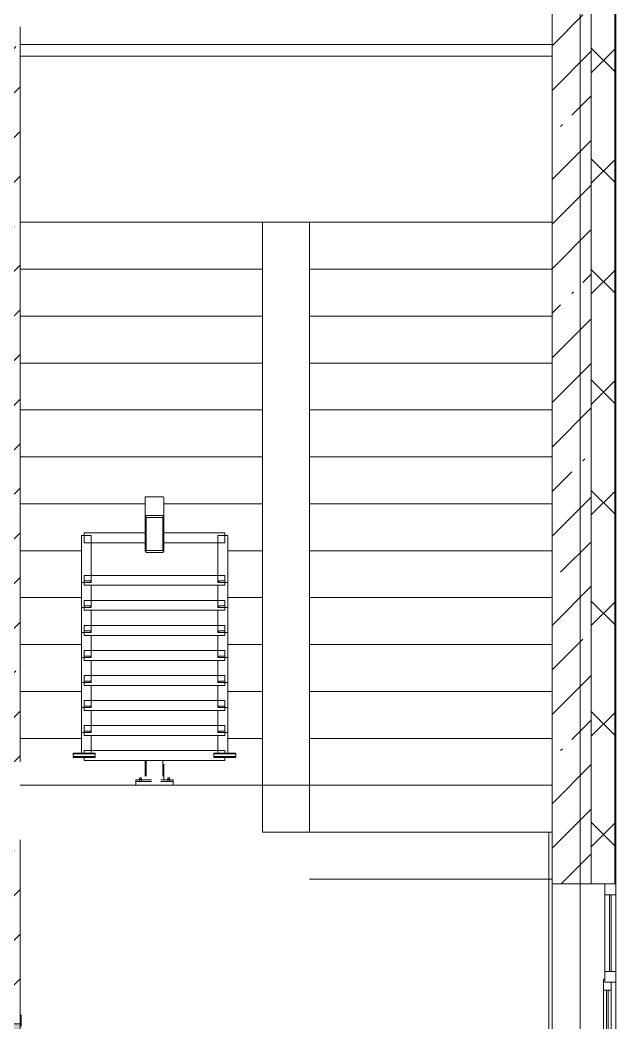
# Model space of a CAD drawing. Header units: millimetres. Extents: x 35378 to 237579, y -8553 to 29000.
# Drawn here: x 229825 to 233633, y 12230 to 18643 of the extents above; entities that cross this region are included whole.
import ezdxf

# ---------------------------------------------------------------- set-up
doc = ezdxf.new("R2010")
doc.units = ezdxf.units.MM
doc.linetypes.add('200_ШТРИХ__ш1_п0_6_', pattern=[160, 100, -60])
for name, color, linetype, lineweight in [('A-DETL-MBND', 7, '200_ШТРИХ__ш1_п0_6_', 9), ('A-GENM-2', 7, 'Continuous', 5), ('A-GLAZ-2', 7, 'Continuous', 5), ('A-WALL', 7, 'Continuous', 9), ('A-WALL-4', 7, 'Continuous', 5), ('I-WALL-3', 7, 'Continuous', 5), ('S-STRS', 7, 'Continuous', 5), ('Оси', 7, 'Continuous', 9)]:
    doc.layers.add(name, color=color, linetype=linetype, lineweight=lineweight)
for name, color, linetype, lineweight, true_color in [('A-DOOR-1', 7, 'Continuous', 5, 0xaaaaaa), ('A-DOOR-2', 7, 'Continuous', 5, 0xe2e2e2), ('A-DOOR-FRAM-1', 7, 'Continuous', 5, 0xe2e2e2), ('A-DOOR-FRAM-2', 7, 'Continuous', 5, 0xaaaaaa), ('A-FLOR-2', 7, 'Continuous', 5, 0xaaaaaa)]:
    doc.layers.add(name, color=color, linetype=linetype, lineweight=lineweight, true_color=true_color)
pattern_1 = [(45, (108394.95, 0), (-285.1231, 285.1231), []), (45, (108680.07, 0), (-285.1231, 285.1231), [504.031, -100.806, 16.764, -84.042])]

# ---------------------------------------------------------------- blocks, each defined once
blk = doc.blocks.new('110_Дверь_СКБ_2Ст - Д-1_л_Лестничная клетка EIS60 2-32142534-3_5_2_птичка')
at = {"layer": 'A-DOOR-2'}
for points in [[(612.5, 110), (662.5, 110), (662.5, 1010), (612.5, 1010), (612.5, 604.4)], [(-587.5, 110), (-587.5, 510), (-637.5, 510), (-637.5, 110)], [(712.5, -110), (712.5, 30), (697.5, 25.9), (697.5, -110)]]:
    blk.add_hatch(color=256, dxfattribs=at).paths.add_polyline_path(points)
h = blk.add_hatch(color=256, dxfattribs=at)
h.paths.add_polyline_path([(652.5, 30), (712.5, 30), (712.5, 110), (662.5, 110), (662.5, 60), (652.5, 60)])
h.paths.add_polyline_path([(-687.5, 30), (-627.5, 30), (-627.5, 60), (-637.5, 60), (-637.5, 110), (-687.5, 110)])
at = {"layer": 'A-DOOR-FRAM-1'}
for points in [[(-672.5, 110), (-672.5, 118), (-742.5, 118), (-742.5, 110)], [(767.5, 110), (767.5, 118), (697.5, 118), (697.5, 110)], [(-672.5, -110), (-672.5, 30), (-687.5, 25.9), (-687.5, -110)], [(-672.5, -118), (-672.5, -110), (-742.5, -110), (-742.5, -118)], [(767.5, -118), (767.5, -110), (697.5, -110), (697.5, -118)]]:
    blk.add_hatch(color=256, dxfattribs=at).paths.add_polyline_path(points)
at = {"layer": 'A-DOOR-1'}
for p, q in [((662.5, 1010), (612.5, 1010)), ((612.5, 1010), (612.5, 110)), ((662.5, 110), (662.5, 1010)), ((-637.5, 510), (-637.5, 110)), ((-587.5, 510), (-637.5, 510)), ((-587.5, 110), (-587.5, 510)), ((-637.5, 110), (-587.5, 110)), ((612.5, 110), (662.5, 110))]:
    blk.add_line(p, q, dxfattribs=at)
for centre, radius, start, end in [((662.5, 110), 900, 90, 180), ((-637.5, 110), 400, 360, 90)]:
    blk.add_arc(centre, radius, start, end, dxfattribs=at)
at = {"layer": 'A-DOOR-FRAM-2'}
for p, q in [((-672.5, 118), (-742.5, 118)), ((-742.5, 118), (-742.5, 110)), ((-742.5, 110), (-672.5, 110)), ((-637.5, 110), (-687.5, 110)), ((-687.5, 110), (-687.5, 30)), ((-672.5, 110), (-672.5, 118)), ((-637.5, 60), (-637.5, 110)), ((662.5, 110), (662.5, 60)), ((712.5, 110), (662.5, 110)), ((767.5, 118), (697.5, 118)), ((697.5, 118), (697.5, 110)), ((697.5, 110), (767.5, 110)), ((712.5, 30), (712.5, 110)), ((767.5, 110), (767.5, 118)), ((-687.5, 30), (-627.5, 30)), ((-672.5, 30), (-687.5, 30)), ((-687.5, 30), (-687.5, -110)), ((-672.5, -110), (-672.5, 30)), ((-627.5, 60), (-637.5, 60)), ((-627.5, 30), (-627.5, 60)), ((662.5, 60), (652.5, 60)), ((652.5, 60), (652.5, 30)), ((652.5, 30), (712.5, 30)), ((712.5, 30), (697.5, 30)), ((697.5, 30), (697.5, -110)), ((712.5, -110), (712.5, 30)), ((-672.5, -110), (-742.5, -110)), ((-742.5, -110), (-742.5, -118)), ((-742.5, -118), (-672.5, -118)), ((-687.5, -110), (-672.5, -110)), ((-672.5, -118), (-672.5, -110)), ((697.5, -110), (712.5, -110)), ((767.5, -110), (697.5, -110)), ((697.5, -110), (697.5, -118)), ((697.5, -118), (767.5, -118)), ((767.5, -118), (767.5, -110))]:
    blk.add_line(p, q, dxfattribs=at)
blk = doc.blocks.new('120_Окно_СКБ_2Ст_Фрамуга сверху - 120_Окно_СКБ_2Ст_2300х2500_h_ ДОО 2-24160916-3_5_2_птичка')
at = {"layer": 'A-GLAZ-2'}
for p, q in [((-1150, 13), (-1150, 83)), ((-1150, 83), (-1080, 83)), ((1150, 83), (-1150, 83)), ((-1080, 83), (-1080, 13)), ((-1080, 83), (1080, 83)), ((-590, 13), (-590, 83)), ((-590, 83), (-520, 83)), ((-520, 83), (-520, 13)), ((1080, 13), (1080, 83)), ((1080, 83), (1150, 83)), ((1150, 83), (1150, 13)), ((-1080, 13), (-1150, 13)), ((-1150, 13), (-540, 13)), ((-590, 53), (-1080, 53)), ((-590, 43), (-1080, 43)), ((-1080, 13), (-540, 13)), ((-520, 13), (-590, 13)), ((-520, 13), (-540, 13)), ((-540, 13), (-540, 3)), ((-540, 3), (1100, 3)), ((1100, 3), (-540, 3)), ((1080, 53), (-520, 53)), ((-520, 53), (-520, 13)), ((-470, 3), (-470, 53)), ((-470, 33), (1030, 33)), ((1030, 23), (-470, 23)), ((1030, 3), (1030, 53)), ((1080, 13), (1080, 53)), ((1150, 13), (1080, 13)), ((1100, 13), (1080, 13)), ((1100, 13), (1150, 13)), ((1100, 3), (1100, 13))]:
    blk.add_line(p, q, dxfattribs=at)
blk = doc.blocks.new('Анкер клиновой - Анкер клиновой МКТ В 10-10-16_85-22193208-3_5_2_птичка')
at = {"layer": 'A-DETL-MBND'}
for p, q in [((122194.4, 13798), (122194.4, 13784)), ((122204.4, 13798), (122194.4, 13798)), ((122194.4, 13798), (122204.4, 13798)), ((122204.4, 13784), (122204.4, 13798)), ((122191.4, 13788), (122191.4, 13784)), ((122207.4, 13788), (122191.4, 13788)), ((122191.4, 13788), (122207.4, 13788)), ((122207.4, 13784), (122207.4, 13788))]:
    blk.add_line(p, q, dxfattribs=at)
blk = doc.blocks.new('ОМ_Полоса_Трапеция прямоугольная_Прокат_ГОСТ 103-2006 - ОМ_Полоса_Трапеция прямоугольная_Прокат_ГОСТ 103-2006-21111644-3_5_2_птичка')
at = {"layer": 'A-GENM-2'}
for p, q in [((122699.4, 15046.5), (122699.4, 15056.5)), ((122699.4, 15056.5), (122739.4, 15056.5)), ((122739.4, 15046.5), (122699.4, 15046.5)), ((122739.4, 15056.5), (122739.4, 15046.5))]:
    blk.add_line(p, q, dxfattribs=at)
blk = doc.blocks.new('ОМ_Полоса_Трапеция прямоугольная_Прокат_ГОСТ 103-2006 - ОМ_Полоса_Трапеция прямоугольная_Прокат_ГОСТ 103-2006-V116-3_5_2_птичка')
at = {"layer": 'A-GENM-2'}
for p, q in [((122699.4, 14416.5), (122699.4, 14406.5)), ((122739.4, 14416.5), (122699.4, 14416.5)), ((122699.4, 14406.5), (122739.4, 14406.5)), ((122739.4, 14406.5), (122739.4, 14416.5))]:
    blk.add_line(p, q, dxfattribs=at)
blk = doc.blocks.new('ОМ_Полоса_Трапеция прямоугольная_Прокат_ГОСТ 103-2006 - ОМ_Полоса_Трапеция прямоугольная_Прокат_ГОСТ 103-2006-V117-3_5_2_птичка')
at = {"layer": 'A-GENM-2'}
for p, q in [((122699.4, 14256.5), (122699.4, 14246.5)), ((122739.4, 14256.5), (122699.4, 14256.5)), ((122699.4, 14246.5), (122739.4, 14246.5)), ((122739.4, 14246.5), (122739.4, 14256.5))]:
    blk.add_line(p, q, dxfattribs=at)
blk = doc.blocks.new('ОМ_Полоса_Трапеция прямоугольная_Прокат_ГОСТ 103-2006 - ОМ_Полоса_Трапеция прямоугольная_Прокат_ГОСТ 103-2006-V118-3_5_2_птичка')
at = {"layer": 'A-GENM-2'}
for p, q in [((122699.4, 14096.5), (122699.4, 14086.5)), ((122739.4, 14096.5), (122699.4, 14096.5)), ((122699.4, 14086.5), (122739.4, 14086.5)), ((122739.4, 14086.5), (122739.4, 14096.5))]:
    blk.add_line(p, q, dxfattribs=at)
blk = doc.blocks.new('ОМ_Полоса_Прокат_ГОСТ 103-2006 - ОМ_Полоса_Прокат_ГОСТ 103-2006-22193251-3_5_2_птичка')
at = {"layer": 'A-GENM-2'}
for p, q in [((122809.4, 13929.5), (122669.4, 13929.5)), ((122669.4, 13929.5), (122669.4, 13926.5)), ((122669.4, 13926.5), (122809.4, 13926.5)), ((122809.4, 13926.5), (122809.4, 13929.5))]:
    blk.add_line(p, q, dxfattribs=at)
blk = doc.blocks.new('ОМ_Полоса_Прокат_ГОСТ 103-2006 - ОМ_Полоса_Прокат_ГОСТ 103-2006-22193252-3_5_2_птичка')
at = {"layer": 'A-GENM-2'}
for p, q in [((122669.4, 13954.2), (122669.4, 13950.8)), ((122809.4, 13954.2), (122669.4, 13954.2)), ((122669.4, 13950.8), (122809.4, 13950.8)), ((122669.4, 13933.9), (122669.4, 13950.8)), ((122809.4, 13933.9), (122669.4, 13933.9)), ((122809.4, 13950.8), (122809.4, 13954.2)), ((122809.4, 13950.8), (122809.4, 13933.9))]:
    blk.add_line(p, q, dxfattribs=at)
blk = doc.blocks.new('ОМ_Полоса_Трапеция прямоугольная_Прокат_ГОСТ 103-2006 - ОМ_Полоса_Трапеция прямоугольная_Прокат_ГОСТ 103-2006-21111686-3_5_2_птичка')
at = {"layer": 'A-GENM-2'}
for p, q in [((121839.4, 15056.5), (121879.4, 15056.5)), ((121839.4, 15046.5), (121839.4, 15056.5)), ((121879.4, 15046.5), (121839.4, 15046.5)), ((121879.4, 15056.5), (121879.4, 15046.5))]:
    blk.add_line(p, q, dxfattribs=at)
blk = doc.blocks.new('ОМ_Полоса_Трапеция прямоугольная_Прокат_ГОСТ 103-2006 - ОМ_Полоса_Трапеция прямоугольная_Прокат_ГОСТ 103-2006-V119-3_5_2_птичка')
at = {"layer": 'A-GENM-2'}
for p, q in [((121879.4, 14416.5), (121839.4, 14416.5)), ((121839.4, 14416.5), (121839.4, 14406.5)), ((121839.4, 14406.5), (121879.4, 14406.5)), ((121879.4, 14406.5), (121879.4, 14416.5))]:
    blk.add_line(p, q, dxfattribs=at)
blk = doc.blocks.new('ОМ_Полоса_Трапеция прямоугольная_Прокат_ГОСТ 103-2006 - ОМ_Полоса_Трапеция прямоугольная_Прокат_ГОСТ 103-2006-V120-3_5_2_птичка')
at = {"layer": 'A-GENM-2'}
for p, q in [((121879.4, 14256.5), (121839.4, 14256.5)), ((121839.4, 14256.5), (121839.4, 14246.5)), ((121839.4, 14246.5), (121879.4, 14246.5)), ((121879.4, 14246.5), (121879.4, 14256.5))]:
    blk.add_line(p, q, dxfattribs=at)
blk = doc.blocks.new('ОМ_Полоса_Трапеция прямоугольная_Прокат_ГОСТ 103-2006 - ОМ_Полоса_Трапеция прямоугольная_Прокат_ГОСТ 103-2006-V121-3_5_2_птичка')
at = {"layer": 'A-GENM-2'}
for p, q in [((121879.4, 14096.5), (121839.4, 14096.5)), ((121839.4, 14096.5), (121839.4, 14086.5)), ((121839.4, 14086.5), (121879.4, 14086.5)), ((121879.4, 14086.5), (121879.4, 14096.5))]:
    blk.add_line(p, q, dxfattribs=at)
blk = doc.blocks.new('ОМ_Полоса_Прокат_ГОСТ 103-2006 - ОМ_Полоса_Прокат_ГОСТ 103-2006-22193295-3_5_2_птичка')
at = {"layer": 'A-GENM-2'}
for p, q in [((121909.4, 13929.5), (121769.4, 13929.5)), ((121769.4, 13929.5), (121769.4, 13926.5)), ((121769.4, 13926.5), (121909.4, 13926.5)), ((121909.4, 13926.5), (121909.4, 13929.5))]:
    blk.add_line(p, q, dxfattribs=at)
blk = doc.blocks.new('ОМ_Полоса_Прокат_ГОСТ 103-2006 - ОМ_Полоса_Прокат_ГОСТ 103-2006-22193296-3_5_2_птичка')
at = {"layer": 'A-GENM-2'}
for p, q in [((121909.4, 13954.2), (121769.4, 13954.2)), ((121769.4, 13954.2), (121769.4, 13950.8)), ((121769.4, 13950.8), (121909.4, 13950.8)), ((121769.4, 13933.9), (121769.4, 13950.8)), ((121909.4, 13933.9), (121769.4, 13933.9)), ((121909.4, 13950.8), (121909.4, 13954.2)), ((121909.4, 13950.8), (121909.4, 13933.9))]:
    blk.add_line(p, q, dxfattribs=at)
blk = doc.blocks.new('ОМ_Нижняя опорная пятка1 - ОМ_Нижняя опорная пятка-21111576-3_5_2_птичка')
at = {"layer": 'A-DETL-MBND'}
for p, q in [((-96, -10), (-96, 0)), ((-84, -10), (-84, 0)), ((84, -10), (84, 0)), ((96, -10), (96, 0))]:
    blk.add_line(p, q, dxfattribs=at)
blk = doc.blocks.new('ОМ_Труба_ГОСТ 8639-82 - ОМ_Труба_ГОСТ 8639-82-21111694-3_5_2_птичка')
at = {"layer": 'A-GENM-2'}
for p, q in [((122229.4, 15590.5), (122229.4, 15456.5)), ((122238.4, 15595.1), (122340.4, 15595.1)), ((122349.4, 15456.5), (122349.4, 15590.5)), ((122229.4, 15256.4), (122229.4, 15456.5)), ((122235.4, 15456.5), (122235.4, 15256.4)), ((122238.4, 15474.2), (122340.4, 15474.2)), ((122340.4, 15462.4), (122238.4, 15462.4)), ((122343.4, 15256.4), (122343.4, 15456.5)), ((122349.4, 15456.5), (122349.4, 15256.4)), ((122238.4, 15250.5), (122340.4, 15250.5)), ((122340.4, 15238.8), (122238.4, 15238.8))]:
    blk.add_line(p, q, dxfattribs=at)
at = {"layer": 'A-GENM-2', "flags": 128}
for points in [[(122229.4, 15456.5), (122229.6, 15460), (122230.1, 15463.3), (122231, 15466.3), (122232.1, 15469), (122233.4, 15471.2), (122235, 15472.8), (122236.7, 15473.8), (122238.4, 15474.2)], [(122238.4, 15462.4), (122237.9, 15462.3), (122237.3, 15461.9), (122236.8, 15461.4), (122236.3, 15460.7), (122235.9, 15459.8), (122235.7, 15458.8), (122235.5, 15457.7), (122235.4, 15456.5)], [(122340.4, 15474.2), (122342.2, 15473.8), (122343.9, 15472.8), (122345.4, 15471.2), (122346.8, 15469), (122347.9, 15466.3), (122348.8, 15463.3), (122349.3, 15460), (122349.4, 15456.5)], [(122343.4, 15456.5), (122343.4, 15457.7), (122343.2, 15458.8), (122342.9, 15459.8), (122342.6, 15460.7), (122342.1, 15461.4), (122341.6, 15461.9), (122341, 15462.3), (122340.4, 15462.4)], [(122238.4, 15238.8), (122236.7, 15239.1), (122235, 15240.1), (122233.4, 15241.8), (122232.1, 15243.9), (122231, 15246.6), (122230.1, 15249.7), (122229.6, 15253), (122229.4, 15256.4)], [(122235.4, 15256.4), (122235.5, 15255.3), (122235.7, 15254.2), (122235.9, 15253.2), (122236.3, 15252.3), (122236.8, 15251.5), (122237.3, 15251), (122237.9, 15250.7), (122238.4, 15250.5)], [(122349.4, 15256.4), (122349.3, 15253), (122348.8, 15249.7), (122347.9, 15246.6), (122346.8, 15243.9), (122345.4, 15241.8), (122343.9, 15240.1), (122342.2, 15239.1), (122340.4, 15238.8)], [(122340.4, 15250.5), (122341, 15250.7), (122341.6, 15251), (122342.1, 15251.5), (122342.6, 15252.3), (122342.9, 15253.2), (122343.2, 15254.2), (122343.4, 15255.3), (122343.4, 15256.4)]]:
    blk.add_lwpolyline(points, dxfattribs=at)
at = {"layer": 'A-GENM-2'}
for centre, major_axis, start_param, end_param in [((122238.4, 15590.5), (9, 0), 1.570796, 3.141593), ((122340.4, 15590.5), (9, 0), 0, 1.570796), ((122238.4, 15538.5), (9, 0), 3.141593, 3.665191), ((122340.4, 15538.5), (-9, 0), 2.617994, 3.141593)]:
    blk.add_ellipse(centre, major_axis=major_axis, ratio=0.509802, start_param=start_param, end_param=end_param, dxfattribs=at)
blk = doc.blocks.new('ОМ_Уголок_ГОСТ 8509-93 - ОМ_Уголок_ГОСТ 8509-93-22194532-3_5_2_птичка')
at = {"layer": 'A-GENM-2'}
for p, q in [((0, 45.2), (0, -17.8)), ((390, 45.2), (0, 45.2)), ((900, 45.2), (510, 45.2)), ((900, -17.8), (900, 45.2)), ((0, -17.8), (390, -17.8)), ((510, -17.8), (900, -17.8))]:
    blk.add_line(p, q, dxfattribs=at)
blk = doc.blocks.new('ОМ_Уголок_ГОСТ 8509-93 - ОМ_Уголок_ГОСТ 8509-93-V122-3_5_2_птичка')
at = {"layer": 'A-GENM-2'}
for p, q in [((0, 45.2), (0, -17.8)), ((900, 45.2), (0, 45.2)), ((900, -17.8), (900, 45.2)), ((0, -17.8), (900, -17.8))]:
    blk.add_line(p, q, dxfattribs=at)
blk = doc.blocks.new('ОМ_Уголок_ГОСТ 8509-93 - ОМ_Уголок_ГОСТ 8509-93-22194533-3_5_2_птичка')
at = {"layer": 'A-GENM-2'}
for p, q in [((0, 45.2), (0, -17.8)), ((300, 45.2), (0, 45.2)), ((300, -17.8), (300, 45.2)), ((0, -17.8), (300, -17.8))]:
    blk.add_line(p, q, dxfattribs=at)
blk = doc.blocks.new('ОМ_Уголок_ГОСТ 8509-93 - ОМ_Уголок_ГОСТ 8509-93-V123-3_5_2_птичка')
at = {"layer": 'A-GENM-2'}
for p, q in [((0, 45.2), (0, -17.8)), ((142.2, 45.2), (0, 45.2)), ((0, -17.8), (160, -17.8))]:
    blk.add_line(p, q, dxfattribs=at)
blk = doc.blocks.new('ОМ_Уголок_ГОСТ 8509-93 - ОМ_Уголок_ГОСТ 8509-93-V124-3_5_2_птичка')
at = {"layer": 'A-GENM-2'}
for p, q in [((300, 45.2), (157.8, 45.2)), ((300, -17.8), (300, 45.2)), ((140, -17.8), (300, -17.8))]:
    blk.add_line(p, q, dxfattribs=at)
blk = doc.blocks.new('ОМ_Уголок_ГОСТ 8509-93 - ОМ_Уголок_ГОСТ 8509-93-V125-3_5_2_птичка')
at = {"layer": 'A-GENM-2'}
for p, q in [((0, 45.2), (0, 27.8)), ((900, 45.2), (0, 45.2)), ((0, 7.4), (0, -17.8)), ((900, 27.8), (900, 45.2)), ((900, -17.8), (900, 7.4)), ((0, -17.8), (900, -17.8))]:
    blk.add_line(p, q, dxfattribs=at)
blk = doc.blocks.new('ОМ_Уголок_ГОСТ 8509-93 - ОМ_Уголок_ГОСТ 8509-93-V126-3_5_2_птичка')
at = {"layer": 'A-GENM-2'}
for p, q in [((0, 45.2), (0, -17.8)), ((7.4, 45.2), (0, 45.2)), ((142.2, 45.2), (27.8, 45.2)), ((0, -17.8), (7.4, -17.8)), ((27.8, -17.8), (160, -17.8))]:
    blk.add_line(p, q, dxfattribs=at)
blk = doc.blocks.new('ОМ_Уголок_ГОСТ 8509-93 - ОМ_Уголок_ГОСТ 8509-93-V127-3_5_2_птичка')
at = {"layer": 'A-GENM-2'}
for p, q in [((272.2, 45.2), (157.8, 45.2)), ((300, 45.2), (292.6, 45.2)), ((300, -17.8), (300, 45.2)), ((140, -17.8), (272.2, -17.8)), ((292.6, -17.8), (300, -17.8))]:
    blk.add_line(p, q, dxfattribs=at)
blk = doc.blocks.new('ОМ_Труба_ГОСТ 8639-82 - ОМ_Труба_ГОСТ 8639-82-21111710-3_5_2_птичка')
at = {"layer": 'A-DETL-MBND'}
for p, q in [((122229.4, 13908.7), (122229.4, 13784)), ((122235.4, 13908.7), (122235.4, 13784)), ((122343.4, 13908.7), (122343.4, 13784)), ((122349.4, 13784), (122349.4, 13908.7))]:
    blk.add_line(p, q, dxfattribs=at)
blk = doc.blocks.new('ОМ_Уголок_ГОСТ 8510-86 - ОМ_Уголок_ГОСТ 8510-86-21111720-3_5_2_птичка')
at = {"layer": 'A-DETL-MBND'}
for p, q in [((0, 34), (0, 0)), ((0, 10), (240, 10)), ((0, 0), (240, 0)), ((240, 0), (240, 34))]:
    blk.add_line(p, q, dxfattribs=at)
blk = doc.blocks.new('Зашивка приборов отопления41 - Зашивка приборов отопления-33325756-3_5_2_птичка')
at = {"layer": 'A-WALL-4'}
for p, q in [((121290.8, 18669.6), (124690.8, 18669.6)), ((124690.8, 18669.6), (121290.8, 18669.6)), ((121290.8, 18594.6), (124690.8, 18594.6))]:
    blk.add_line(p, q, dxfattribs=at)

msp = doc.modelspace()

# ---------------------------------------------------------------- hatches: boundary and pattern name
at = {"layer": 'A-WALL-4'}
h = msp.add_hatch(dxfattribs=at)
h.set_pattern_fill('FP_98', color=256, style=0, pattern_type=2)
h.set_pattern_definition([(45, (108394.95, 0), (-353.5534, 353.5534), []), (135, (108394.95, 0), (-353.5534, -353.5534), [])])
h.paths.add_polyline_path([(233474.9, -250), (233624.9, -250), (233624.9, 7700), (233474.9, 7700), (233474.9, -100)])
h.paths.add_polyline_path([(233624.9, 8900), (233624.9, 10820), (233474.9, 10820), (233474.9, 8900)])
h.paths.add_polyline_path([(233624.9, 13120), (233624.9, 21400), (233474.9, 21400), (233474.9, 13120)])
at = {"layer": 'I-WALL-3'}
h = msp.add_hatch(dxfattribs=at)
h.set_pattern_fill('FP_94', color=256, style=0, pattern_type=2)
h.set_pattern_definition(pattern_1)
h.paths.add_polyline_path([(233224.9, 10600), (233474.9, 10600), (233474.9, 10820), (233224.9, 10820), (233224.9, 10643.6)])
h.paths.add_polyline_path([(233474.9, 13120), (233474.9, 21400), (233224.9, 21400), (233224.9, 13120)])
h = msp.add_hatch(dxfattribs=at)
h.set_pattern_fill('FP_94', color=256, style=0, pattern_type=2)
h.set_pattern_definition(pattern_1)
h.paths.add_polyline_path([(229604.9, 10380), (229824.9, 10380), (229824.9, 10825), (229604.9, 10825), (229604.9, 10400)])
h.paths.add_polyline_path([(229824.9, 12225), (229824.9, 13400), (229604.9, 13400), (229604.9, 12225), (229774.9, 12225)])
h.paths.add_polyline_path([(229604.9, 13900), (229824.9, 13900), (229824.9, 18600), (229604.9, 18600), (229604.9, 14692.9)])
h.paths.add_polyline_path([(229824.5, 19100), (229824.9, 19100), (229824.9, 19110), (229604.9, 19110), (229604.9, 19100)])

# ---------------------------------------------------------------- linework, layer by layer
at = {"layer": 'A-FLOR-2'}
for p, q in [((231674.9, 13750), (229824.9, 13750)), ((231374.9, 13450), (231374.9, 13750)), ((231674.9, 13450), (231674.9, 13750)), ((233203.9, 13450), (231374.9, 13450)), ((233203.9, 10600), (233203.9, 13450)), ((233224.9, 13150), (233203.9, 13150))]:
    msp.add_line(p, q, dxfattribs=at)
at = {"layer": 'A-WALL'}
for p, q in [((233624.9, 13120), (233624.9, 21550)), ((233627.9, 13120), (233627.9, 21553)), ((233474.9, 21400), (233474.9, 13120)), ((233474.9, 13120), (233474.9, 21400))]:
    msp.add_line(p, q, dxfattribs=at)
at = {"layer": 'A-WALL-4'}
for p, q in [((233632.9, 7700), (233632.9, 21558)), ((233474.9, 13120), (233632.9, 13120))]:
    msp.add_line(p, q, dxfattribs=at)
at = {"layer": 'I-WALL-3'}
for p, q in [((233224.9, 18850), (233224.9, 10600)), ((229824.9, 13900), (229824.9, 18600)), ((229824.9, 12280), (229824.9, 13400)), ((233224.9, 13120), (233474.9, 13120))]:
    msp.add_line(p, q, dxfattribs=at)
at = {"layer": 'S-STRS'}
for p, q in [((229824.9, 17350), (231374.9, 17350)), ((229824.9, 17350), (231374.9, 17350)), ((231374.9, 17350), (231674.9, 17350)), ((231374.9, 17050), (231374.9, 17350)), ((233224.9, 17350), (231674.9, 17350)), ((231674.9, 17350), (231674.9, 17050)), ((233224.9, 17350), (231674.9, 17350)), ((229824.9, 17050), (231374.9, 17050)), ((229824.9, 17050), (231374.9, 17050)), ((231374.9, 16750), (231374.9, 17050)), ((231674.9, 17050), (231674.9, 16750)), ((233224.9, 17050), (231674.9, 17050)), ((233224.9, 17050), (231674.9, 17050)), ((229824.9, 16750), (231374.9, 16750)), ((229824.9, 16750), (231374.9, 16750)), ((231374.9, 16450), (231374.9, 16750)), ((231674.9, 16750), (231674.9, 16450)), ((233224.9, 16750), (231674.9, 16750)), ((233224.9, 16750), (231674.9, 16750)), ((229824.9, 16450), (231374.9, 16450)), ((229824.9, 16450), (231374.9, 16450)), ((231374.9, 16150), (231374.9, 16450)), ((231674.9, 16450), (231674.9, 16150)), ((233224.9, 16450), (231674.9, 16450)), ((233224.9, 16450), (231674.9, 16450)), ((229824.9, 16150), (231374.9, 16150)), ((229824.9, 16150), (231374.9, 16150)), ((231374.9, 15850), (231374.9, 16150)), ((231674.9, 16150), (231674.9, 15850)), ((233224.9, 16150), (231674.9, 16150)), ((233224.9, 16150), (231674.9, 16150)), ((229824.9, 15850), (231374.9, 15850)), ((229824.9, 15850), (231374.9, 15850)), ((231374.9, 15550), (231374.9, 15850)), ((231674.9, 15850), (231674.9, 15550)), ((233224.9, 15850), (231674.9, 15850)), ((233224.9, 15850), (231674.9, 15850)), ((229824.9, 15550), (230627.5, 15550)), ((229824.9, 15550), (230627.5, 15550)), ((230741.3, 15550), (231374.9, 15550)), ((230741.3, 15550), (231374.9, 15550)), ((231374.9, 15250), (231374.9, 15550)), ((231674.9, 15550), (231674.9, 15250)), ((233224.9, 15550), (231674.9, 15550)), ((233224.9, 15550), (231674.9, 15550)), ((229824.9, 15250), (230216.6, 15250)), ((229824.9, 15250), (230216.6, 15250)), ((231152.2, 15250), (231374.9, 15250)), ((231152.2, 15250), (231374.9, 15250)), ((231374.9, 14950), (231374.9, 15250)), ((231674.9, 15250), (231674.9, 14950)), ((233224.9, 15250), (231674.9, 15250)), ((233224.9, 15250), (231674.9, 15250)), ((229824.9, 14950), (230216.6, 14950)), ((229824.9, 14950), (230216.6, 14950)), ((231152.2, 14950), (231374.9, 14950)), ((231152.2, 14950), (231374.9, 14950)), ((231374.9, 14650), (231374.9, 14950)), ((231674.9, 14950), (231674.9, 14650)), ((233224.9, 14950), (231674.9, 14950)), ((233224.9, 14950), (231674.9, 14950)), ((229824.9, 14650), (230216.6, 14650)), ((229824.9, 14650), (230216.6, 14650)), ((231152.2, 14650), (231374.9, 14650)), ((231152.2, 14650), (231374.9, 14650)), ((231374.9, 14350), (231374.9, 14650)), ((231674.9, 14650), (231674.9, 14350)), ((233224.9, 14650), (231674.9, 14650)), ((233224.9, 14650), (231674.9, 14650)), ((229824.9, 14350), (230216.6, 14350)), ((229824.9, 14350), (230216.6, 14350)), ((231152.2, 14350), (231374.9, 14350)), ((231152.2, 14350), (231374.9, 14350)), ((231374.9, 14050), (231374.9, 14350)), ((231674.9, 14350), (231674.9, 14050)), ((233224.9, 14350), (231674.9, 14350)), ((233224.9, 14350), (231674.9, 14350)), ((229824.9, 14050), (230216.6, 14050)), ((229824.9, 14050), (230216.6, 14050)), ((231152.2, 14050), (231374.9, 14050)), ((231152.2, 14050), (231374.9, 14050)), ((231374.9, 13750), (231374.9, 14050)), ((231674.9, 14050), (231674.9, 13750)), ((233224.9, 14050), (231674.9, 14050)), ((233224.9, 14050), (231674.9, 14050)), ((233224.9, 13750), (231674.9, 13750)), ((233224.9, 13750), (231674.9, 13750)), ((233224.9, 13450), (233203.9, 13450)), ((233224.9, 13450), (233203.9, 13450)), ((233224.9, 13150), (231674.9, 13150))]:
    msp.add_line(p, q, dxfattribs=at)
at = {"layer": 'Оси'}
msp.add_line((233404.9, 10029.8), (233404.9, 21915.1), dxfattribs=at)

# ---------------------------------------------------------------- block references
at = {"layer": 'A-DETL-MBND'}
for name, p in [('ОМ_Труба_ГОСТ 8639-82 - ОМ_Труба_ГОСТ 8639-82-21111710-3_5_2_птичка', (108394.9, 0)), ('Анкер клиновой - Анкер клиновой МКТ В 10-10-16_85-22193208-3_5_2_птичка', (108394.9, 0)), ('Анкер клиновой - Анкер клиновой МКТ В 10-10-16_85-22193208-3_5_2_птичка', (108574.9, 0)), ('ОМ_Нижняя опорная пятка1 - ОМ_Нижняя опорная пятка-21111576-3_5_2_птичка', (230684.4, 13784))]:
    msp.add_blockref(name, p, dxfattribs=at)
at = {"layer": 'A-DETL-MBND', "extrusion": (0, 0, -1), "rotation": 180}
msp.add_blockref('ОМ_Уголок_ГОСТ 8510-86 - ОМ_Уголок_ГОСТ 8510-86-21111720-3_5_2_птичка', (-230564.4, 13784), dxfattribs=at)
at = {"layer": 'A-DOOR-1', "rotation": 269.9999999999998}
msp.add_blockref('110_Дверь_СКБ_2Ст - Д-1_л_Лестничная клетка EIS60 2-32142534-3_5_2_птичка', (229714.9, 11537.5), dxfattribs=at)
at = {"layer": 'A-GENM-2'}
for name, p in [('ОМ_Труба_ГОСТ 8639-82 - ОМ_Труба_ГОСТ 8639-82-21111694-3_5_2_птичка', (108394.9, 0)), ('ОМ_Полоса_Трапеция прямоугольная_Прокат_ГОСТ 103-2006 - ОМ_Полоса_Трапеция прямоугольная_Прокат_ГОСТ 103-2006-21111686-3_5_2_птичка', (108394.9, 0)), ('ОМ_Полоса_Трапеция прямоугольная_Прокат_ГОСТ 103-2006 - ОМ_Полоса_Трапеция прямоугольная_Прокат_ГОСТ 103-2006-21111644-3_5_2_птичка', (108394.9, 0)), ('ОМ_Полоса_Трапеция прямоугольная_Прокат_ГОСТ 103-2006 - ОМ_Полоса_Трапеция прямоугольная_Прокат_ГОСТ 103-2006-21111686-3_5_2_птичка', (108394.9, -160)), ('ОМ_Полоса_Трапеция прямоугольная_Прокат_ГОСТ 103-2006 - ОМ_Полоса_Трапеция прямоугольная_Прокат_ГОСТ 103-2006-21111644-3_5_2_птичка', (108394.9, -160)), ('ОМ_Полоса_Трапеция прямоугольная_Прокат_ГОСТ 103-2006 - ОМ_Полоса_Трапеция прямоугольная_Прокат_ГОСТ 103-2006-21111686-3_5_2_птичка', (108394.9, -320)), ('ОМ_Полоса_Трапеция прямоугольная_Прокат_ГОСТ 103-2006 - ОМ_Полоса_Трапеция прямоугольная_Прокат_ГОСТ 103-2006-21111644-3_5_2_птичка', (108394.9, -320)), ('ОМ_Полоса_Трапеция прямоугольная_Прокат_ГОСТ 103-2006 - ОМ_Полоса_Трапеция прямоугольная_Прокат_ГОСТ 103-2006-21111686-3_5_2_птичка', (108394.9, -480)), ('ОМ_Полоса_Трапеция прямоугольная_Прокат_ГОСТ 103-2006 - ОМ_Полоса_Трапеция прямоугольная_Прокат_ГОСТ 103-2006-21111644-3_5_2_птичка', (108394.9, -480)), ('ОМ_Полоса_Трапеция прямоугольная_Прокат_ГОСТ 103-2006 - ОМ_Полоса_Трапеция прямоугольная_Прокат_ГОСТ 103-2006-V119-3_5_2_птичка', (108394.9, 0)), ('ОМ_Полоса_Трапеция прямоугольная_Прокат_ГОСТ 103-2006 - ОМ_Полоса_Трапеция прямоугольная_Прокат_ГОСТ 103-2006-V116-3_5_2_птичка', (108394.9, 0)), ('ОМ_Полоса_Трапеция прямоугольная_Прокат_ГОСТ 103-2006 - ОМ_Полоса_Трапеция прямоугольная_Прокат_ГОСТ 103-2006-V120-3_5_2_птичка', (108394.9, 0)), ('ОМ_Полоса_Трапеция прямоугольная_Прокат_ГОСТ 103-2006 - ОМ_Полоса_Трапеция прямоугольная_Прокат_ГОСТ 103-2006-V117-3_5_2_птичка', (108394.9, 0)), ('ОМ_Полоса_Трапеция прямоугольная_Прокат_ГОСТ 103-2006 - ОМ_Полоса_Трапеция прямоугольная_Прокат_ГОСТ 103-2006-V121-3_5_2_птичка', (108394.9, 0)), ('ОМ_Полоса_Трапеция прямоугольная_Прокат_ГОСТ 103-2006 - ОМ_Полоса_Трапеция прямоугольная_Прокат_ГОСТ 103-2006-V118-3_5_2_птичка', (108394.9, 0)), ('ОМ_Полоса_Прокат_ГОСТ 103-2006 - ОМ_Полоса_Прокат_ГОСТ 103-2006-22193296-3_5_2_птичка', (108394.9, 0)), ('ОМ_Полоса_Прокат_ГОСТ 103-2006 - ОМ_Полоса_Прокат_ГОСТ 103-2006-22193295-3_5_2_птичка', (108394.9, 0)), ('ОМ_Полоса_Прокат_ГОСТ 103-2006 - ОМ_Полоса_Прокат_ГОСТ 103-2006-22193252-3_5_2_птичка', (108394.9, 0)), ('ОМ_Полоса_Прокат_ГОСТ 103-2006 - ОМ_Полоса_Прокат_ГОСТ 103-2006-22193251-3_5_2_птичка', (108394.9, 0))]:
    msp.add_blockref(name, p, dxfattribs=at)
at = {"layer": 'A-GENM-2', "extrusion": (0, 0, -1)}
for name, p, rotation in [('ОМ_Уголок_ГОСТ 8509-93 - ОМ_Уголок_ГОСТ 8509-93-22194533-3_5_2_птичка', (-230234.4, 15046.5), 90.00000000000064), ('ОМ_Уголок_ГОСТ 8509-93 - ОМ_Уголок_ГОСТ 8509-93-22194532-3_5_2_птичка', (-230234.4, 15346.5), 180), ('ОМ_Уголок_ГОСТ 8509-93 - ОМ_Уголок_ГОСТ 8509-93-22194533-3_5_2_птичка', (-231134.4, 15346.5), 270.0000000000008), ('ОМ_Уголок_ГОСТ 8509-93 - ОМ_Уголок_ГОСТ 8509-93-V123-3_5_2_птичка', (-230234.4, 14886.5), 90.00000000000064), ('ОМ_Уголок_ГОСТ 8509-93 - ОМ_Уголок_ГОСТ 8509-93-V124-3_5_2_птичка', (-231134.4, 15186.5), 270.0000000000008), ('ОМ_Уголок_ГОСТ 8509-93 - ОМ_Уголок_ГОСТ 8509-93-V123-3_5_2_птичка', (-230234.4, 14726.5), 90.00000000000064), ('ОМ_Уголок_ГОСТ 8509-93 - ОМ_Уголок_ГОСТ 8509-93-V124-3_5_2_птичка', (-231134.4, 15026.5), 270.0000000000008), ('ОМ_Уголок_ГОСТ 8509-93 - ОМ_Уголок_ГОСТ 8509-93-V123-3_5_2_птичка', (-230234.4, 14566.5), 90.00000000000064), ('ОМ_Уголок_ГОСТ 8509-93 - ОМ_Уголок_ГОСТ 8509-93-V124-3_5_2_птичка', (-231134.4, 14866.5), 270.0000000000008), ('ОМ_Уголок_ГОСТ 8509-93 - ОМ_Уголок_ГОСТ 8509-93-V123-3_5_2_птичка', (-230234.4, 14406.5), 90.00000000000064), ('ОМ_Уголок_ГОСТ 8509-93 - ОМ_Уголок_ГОСТ 8509-93-V124-3_5_2_птичка', (-231134.4, 14706.5), 270.0000000000008), ('ОМ_Уголок_ГОСТ 8509-93 - ОМ_Уголок_ГОСТ 8509-93-V123-3_5_2_птичка', (-230234.4, 14246.5), 90.00000000000064), ('ОМ_Уголок_ГОСТ 8509-93 - ОМ_Уголок_ГОСТ 8509-93-V124-3_5_2_птичка', (-231134.4, 14546.5), 270.0000000000008), ('ОМ_Уголок_ГОСТ 8509-93 - ОМ_Уголок_ГОСТ 8509-93-V123-3_5_2_птичка', (-230234.4, 14086.5), 90.00000000000064), ('ОМ_Уголок_ГОСТ 8509-93 - ОМ_Уголок_ГОСТ 8509-93-V124-3_5_2_птичка', (-231134.4, 14386.5), 270.0000000000008), ('ОМ_Уголок_ГОСТ 8509-93 - ОМ_Уголок_ГОСТ 8509-93-V126-3_5_2_птичка', (-230234.4, 13926.5), 90.00000000000064), ('ОМ_Уголок_ГОСТ 8509-93 - ОМ_Уголок_ГОСТ 8509-93-V127-3_5_2_птичка', (-231134.4, 14226.5), 270.0000000000008)]:
    msp.add_blockref(name, p, dxfattribs=dict(at, rotation=rotation))
for name, p in [('ОМ_Уголок_ГОСТ 8509-93 - ОМ_Уголок_ГОСТ 8509-93-V122-3_5_2_птичка', (-231134.4, 15046.5)), ('ОМ_Уголок_ГОСТ 8509-93 - ОМ_Уголок_ГОСТ 8509-93-V122-3_5_2_птичка', (-231134.4, 14886.5)), ('ОМ_Уголок_ГОСТ 8509-93 - ОМ_Уголок_ГОСТ 8509-93-V122-3_5_2_птичка', (-231134.4, 14726.5)), ('ОМ_Уголок_ГОСТ 8509-93 - ОМ_Уголок_ГОСТ 8509-93-V122-3_5_2_птичка', (-231134.4, 14566.5)), ('ОМ_Уголок_ГОСТ 8509-93 - ОМ_Уголок_ГОСТ 8509-93-V122-3_5_2_птичка', (-231134.4, 14406.5)), ('ОМ_Уголок_ГОСТ 8509-93 - ОМ_Уголок_ГОСТ 8509-93-V122-3_5_2_птичка', (-231134.4, 14246.5)), ('ОМ_Уголок_ГОСТ 8509-93 - ОМ_Уголок_ГОСТ 8509-93-V122-3_5_2_птичка', (-231134.4, 14086.5)), ('ОМ_Уголок_ГОСТ 8509-93 - ОМ_Уголок_ГОСТ 8509-93-V125-3_5_2_птичка', (-231134.4, 13926.5))]:
    msp.add_blockref(name, p, dxfattribs=at)
at = {"layer": 'A-GLAZ-2', "rotation": 269.9999999999999}
msp.add_blockref('120_Окно_СКБ_2Ст_Фрамуга сверху - 120_Окно_СКБ_2Ст_2300х2500_h_ ДОО 2-24160916-3_5_2_птичка', (233549.9, 11970), dxfattribs=at)
at = {"layer": 'A-WALL-4'}
msp.add_blockref('Зашивка приборов отопления41 - Зашивка приборов отопления-33325756-3_5_2_птичка', (108534.1, -182.1), dxfattribs=at)

doc.saveas('drawing.dxf')
